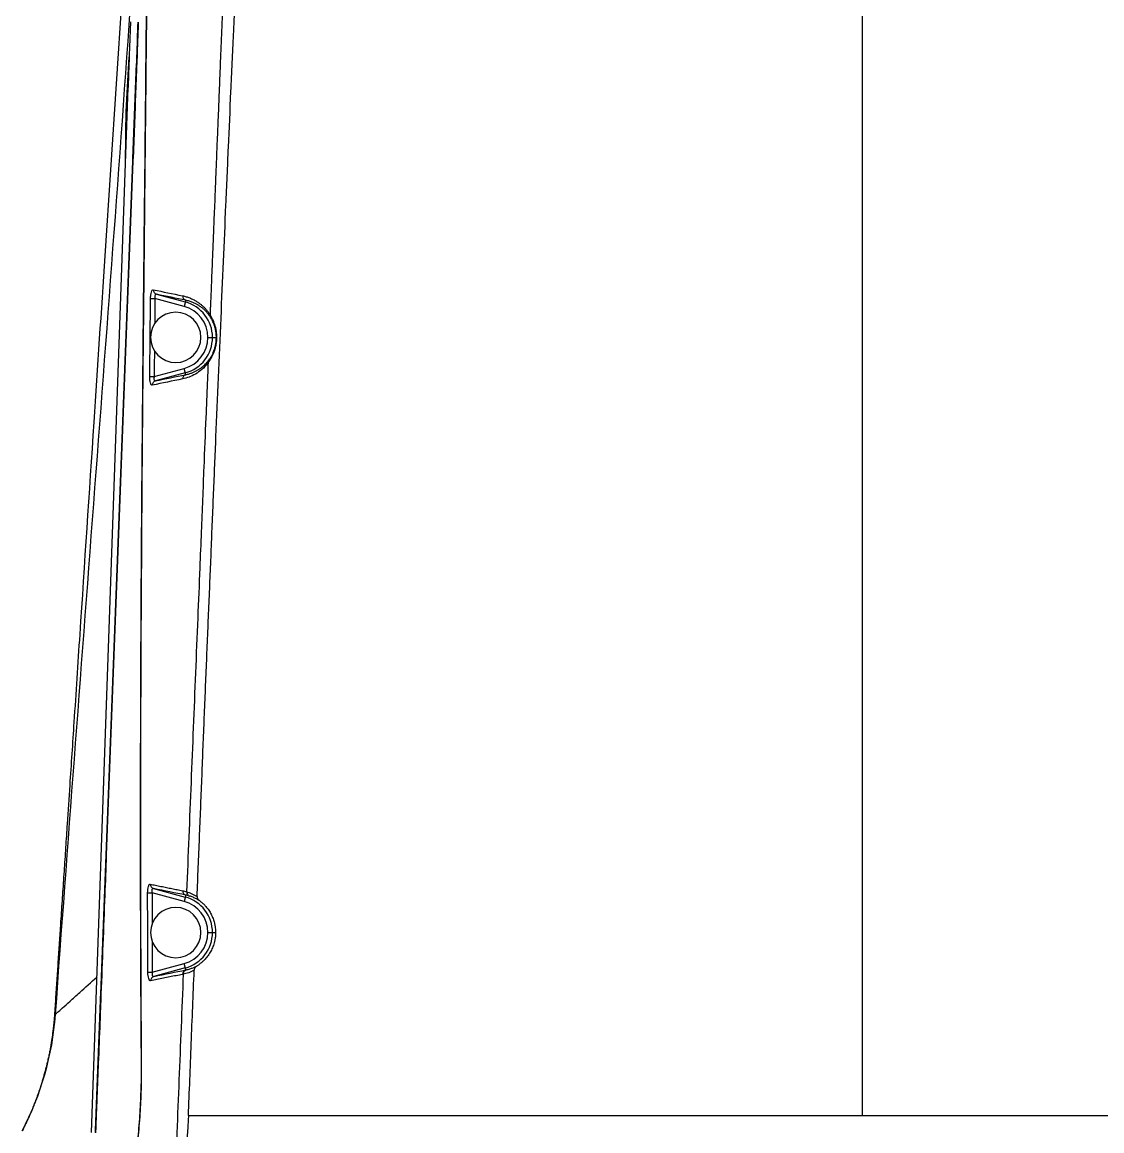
# Model space of a CAD drawing. Header units: millimetres. Extents: x -193 to 542, y 0 to 978.
# Drawn here: x -91.8 to 26.1, y 280.4 to 401.5 of the extents above; entities that cross this region are included whole.
import ezdxf

# ---------------------------------------------------------------- set-up
doc = ezdxf.new("R2010")
doc.units = ezdxf.units.MM

msp = doc.modelspace()

# ---------------------------------------------------------------- linework, layer by layer
at = {"color": 7, "linetype": 'Continuous', "lineweight": 25}
for p, q in [((-80.85, 404.75), (-82.75, 376.01)), ((-84.19, 280.25), (-80.2, 394.38)), ((-77.1, 371.81), (-73.96, 370.97)), ((-77.75, 371.35), (-77.27, 371.34)), ((-74.09, 370.49), (-77.27, 371.34)), ((-73.91, 371.16), (-74.09, 370.49)), ((-71.49, 367.1), (-70.57, 367.1)), ((-77.36, 362.84), (-74.09, 363.71)), ((-73.91, 363.03), (-74.09, 363.71)), ((-77.84, 362.84), (-77.36, 362.84)), ((-73.96, 363.23), (-77.21, 362.36)), ((-78.07, 306.43), (-77.59, 306.43)), ((-74.09, 305.49), (-77.59, 306.43)), ((-77.44, 306.9), (-73.96, 305.97)), ((-73.91, 306.19), (-74.09, 305.49)), ((-71.49, 302.1), (-70.65, 302.1)), ((-77.56, 297.78), (-74.09, 298.71)), ((-73.96, 298.23), (-77.4, 297.31)), ((-73.91, 298.02), (-74.09, 298.71)), ((-78.04, 297.78), (-77.56, 297.78)), ((-88.23, 293.28), (-88.23, 293.24)), ((-88.23, 293.24), (-88.13, 293.16))]:
    msp.add_line(p, q, dxfattribs=at)
for centre, radius, start, end in [((-76.96, 372.28), 0.487, 177.5456, 253.8005), ((-73.78, 371.63), 0.487, 177.3207, 253.8115), ((-75, 367.1), 4.01, 285, 75), ((-75, 367.1), 2.75, 0, 180), ((-75, 367.1), 3.51, 285, 75), ((-75, 367.1), 2.75, 180, 0), ((-77.08, 361.89), 0.486, 106.1569, 181.2833), ((-73.78, 362.57), 0.487, 106.1307, 181.0381), ((-77.31, 307.37), 0.487, 178.3046, 253.832), ((-73.77, 306.66), 0.488, 178.5006, 253.9656), ((-75, 302.1), 3.51, 285, 75), ((-75, 302.1), 4.01, 285, 75), ((-75, 302.1), 2.75, 0, 180), ((-75, 302.1), 2.75, 180, 0), ((-73.77, 297.55), 0.489, 106.022, 181.7087), ((-77.27, 296.84), 0.487, 106.1822, 182.0902), ((-120.07, 295.42), 32.01, 332.1043, 355.9484)]:
    msp.add_arc(centre, radius, start, end, dxfattribs=at)
for points, knots in [([(0, 469.1), (4.75, 469.1), (9.28, 468.63), (15.81, 467.33), (17.94, 466.8), (22.11, 465.55), (24.15, 464.83), (30.06, 462.46), (33.69, 460.6), (38.77, 457.42), (40.41, 456.29), (43.55, 453.94), (45.05, 452.71), (49.32, 448.92), (51.88, 446.24), (55.33, 442.02), (56.41, 440.59), (58.45, 437.65), (59.41, 436.16), (61.18, 433.15), (62, 431.63), (63.51, 428.58), (64.2, 427.05), (65.46, 423.95), (66.03, 422.39), (67.05, 419.25), (67.5, 417.67), (68.29, 414.53), (68.63, 412.97), (69.18, 409.88), (69.41, 408.35), (69.74, 405.32), (69.86, 403.82), (70, 400.86), (70.01, 399.4), (69.97, 396.53), (69.9, 395.12), (69.69, 392.41), (69.55, 391.1), (69.05, 387.32), (68.6, 385), (67.59, 380.76), (67.03, 378.83), (65.87, 375.34), (65.27, 373.77), (64.13, 371.01), (63.58, 369.8), (62.84, 368.26), (62.61, 367.79), (62.28, 367.15), (62.18, 366.95), (62.03, 366.66), (61.96, 366.52), (61.87, 366.36), (61.83, 366.29), (61.81, 366.25), (61.8, 366.23), (61.8, 366.22), (61.79, 366.22), (61.79, 366.21), (61.79, 366.21), (61.39, 365.46), (60.94, 364.65), (59.92, 362.9), (59.35, 361.97), (58.55, 360.74), (58.39, 360.49), (58.04, 359.98), (57.87, 359.72), (57.34, 358.94), (56.99, 358.39), (55.96, 356.66), (55.31, 355.39), (54.15, 352.58), (53.64, 351.03), (53.15, 348.93), (53.06, 348.51), (52.9, 347.64), (52.83, 347.2), (52.62, 345.86), (52.47, 344.94), (52.01, 342.13), (51.69, 340.17), (51.19, 337.1), (50.93, 335.53), (50.62, 333.64), (50.47, 332.68), (50.39, 332.2), (50.35, 331.96), (50.33, 331.84), (50.32, 331.78), (50.32, 331.75), (50.31, 331.73), (50.31, 331.73), (49.45, 326.45), (48.68, 321.7), (47.31, 313.28), (46.71, 309.61), (45.69, 303.36), (45.27, 300.79), (44.77, 297.76), (44.63, 296.9), (44.45, 295.8), (44.4, 295.47), (44.33, 295.03), (44.29, 294.82), (44.26, 294.61), (44.24, 294.5), (44.23, 294.45), (44.23, 294.43), (44.23, 294.41), (44.23, 294.41), (44.23, 294.41), (44.23, 294.4), (44.23, 294.4), (44.12, 293.78), (44.02, 293.16), (43.82, 291.91), (43.72, 291.28), (43.52, 290.03), (43.41, 289.41), (43.22, 288.16), (43.15, 287.53), (43.03, 285.66), (43.04, 284.41), (43.21, 282.55), (43.29, 281.93), (43.43, 281), (43.52, 280.54), (43.63, 280.01), (43.69, 279.74), (43.72, 279.61), (43.74, 279.54), (43.74, 279.51), (43.75, 279.49), (43.75, 279.48), (43.75, 279.48), (43.75, 279.48), (43.81, 279.24), (43.9, 278.84), (44.22, 277.74), (44.45, 277.03), (45.1, 275.35), (45.54, 274.37), (46.42, 272.74), (46.76, 272.18), (47.33, 271.31), (47.53, 271.01), (47.84, 270.57), (47.95, 270.42), (48.12, 270.19), (48.18, 270.12), (48.27, 270.01), (48.31, 269.95), (48.36, 269.88), (48.39, 269.85), (48.4, 269.83), (48.41, 269.83), (48.41, 269.82), (48.41, 269.82), (48.95, 269.14), (49.47, 268.55), (50.45, 267.52), (50.91, 267.08), (51.74, 266.33), (52.11, 266.01), (52.6, 265.63), (52.75, 265.51), (52.95, 265.36), (53.05, 265.28), (53.15, 265.21), (53.2, 265.17), (53.22, 265.15), (53.23, 265.14), (53.24, 265.14), (53.24, 265.14), (53.24, 265.13), (53.25, 265.13), (53.25, 265.13), (54.68, 264.08), (56.18, 263.21), (58.12, 262.33), (58.5, 262.17), (59.29, 261.86), (59.68, 261.72), (60.46, 261.44), (60.85, 261.3), (61.63, 261.03), (62.01, 260.89), (63.92, 260.22), (65.41, 259.68), (67.59, 258.91), (68.31, 258.66), (69.37, 258.28), (69.89, 258.09), (70.5, 257.88), (70.81, 257.77), (70.96, 257.72), (71.03, 257.69), (71.07, 257.68), (71.09, 257.67), (71.1, 257.67), (71.11, 257.66), (73.21, 256.92), (75.41, 256.14), (79.97, 254.52), (82.33, 253.68), (84.74, 252.83)], [0, 0, 0, 0, 0.03125, 0.03125, 0.046875, 0.046875, 0.0625, 0.0625, 0.09375, 0.09375, 0.109375, 0.109375, 0.125, 0.125, 0.15625, 0.15625, 0.171875, 0.171875, 0.1875, 0.1875, 0.203125, 0.203125, 0.21875, 0.21875, 0.234375, 0.234375, 0.25, 0.25, 0.265625, 0.265625, 0.28125, 0.28125, 0.296875, 0.296875, 0.3125, 0.3125, 0.328125, 0.328125, 0.34375, 0.34375, 0.375, 0.375, 0.40625, 0.40625, 0.4375, 0.4375, 0.46875, 0.46875, 0.484375, 0.484375, 0.492187, 0.492187, 0.496094, 0.498047, 0.499023, 0.499512, 0.499756, 0.499878, 0.499939, 0.499939, 0.5, 0.5, 0.515625, 0.515625, 0.53125, 0.53125, 0.535156, 0.535156, 0.539062, 0.539062, 0.546875, 0.546875, 0.5625, 0.5625, 0.578125, 0.578125, 0.582031, 0.582031, 0.585937, 0.585937, 0.59375, 0.59375, 0.609375, 0.609375, 0.617187, 0.621094, 0.623047, 0.624023, 0.624512, 0.624756, 0.624878, 0.624939, 0.624939, 0.625, 0.625, 0.65625, 0.65625, 0.6875, 0.6875, 0.71875, 0.71875, 0.734375, 0.734375, 0.742187, 0.742187, 0.746094, 0.748047, 0.749023, 0.749512, 0.749756, 0.749878, 0.749939, 0.749969, 0.749969, 0.75, 0.75, 0.757812, 0.757812, 0.765625, 0.765625, 0.773437, 0.773437, 0.78125, 0.78125, 0.796875, 0.796875, 0.804687, 0.804687, 0.808594, 0.810547, 0.811523, 0.812012, 0.812256, 0.812378, 0.812439, 0.812469, 0.812469, 0.8125, 0.8125, 0.820312, 0.820312, 0.828125, 0.828125, 0.835937, 0.835937, 0.839844, 0.839844, 0.841797, 0.841797, 0.842773, 0.842773, 0.843262, 0.843262, 0.843506, 0.843628, 0.843689, 0.843719, 0.843735, 0.843735, 0.84375, 0.84375, 0.851562, 0.851562, 0.859375, 0.859375, 0.867187, 0.867187, 0.871094, 0.871094, 0.873047, 0.874023, 0.874512, 0.874756, 0.874878, 0.874939, 0.874969, 0.874985, 0.874985, 0.875, 0.875, 0.890625, 0.890625, 0.894531, 0.894531, 0.898437, 0.898437, 0.902344, 0.902344, 0.90625, 0.90625, 0.921875, 0.921875, 0.929687, 0.929687, 0.933594, 0.935547, 0.936523, 0.937012, 0.937256, 0.937378, 0.937439, 0.937439, 0.9375, 0.9375, 0.96875, 0.96875, 1, 1, 1, 1]), ([(-72.67, 306.03), (-72.63, 307.1), (-72.54, 309.24), (-72.41, 312.45), (-72.28, 315.65), (-72.15, 318.83), (-72.03, 322.01), (-71.9, 325.17), (-71.77, 328.32), (-71.64, 331.46), (-71.51, 334.59), (-71.38, 337.71), (-71.25, 340.82), (-71.12, 343.92), (-71, 347.01), (-70.87, 350.09), (-70.74, 353.16), (-70.47, 359.53), (-70.07, 368.99), (-69.61, 379.54), (-69.25, 387.79), (-69.02, 392.98), (-68.83, 397.1), (-68.72, 399.55), (-68.64, 401.31), (-68.59, 402.4), (-68.52, 403.57), (-68.42, 404.94), (-68.18, 407.37), (-67.7, 410.76), (-66.86, 414.91), (-65.63, 419.57), (-63.82, 424.83), (-61.66, 429.68), (-59.66, 433.42), (-58.15, 435.95), (-56.52, 438.49), (-54.64, 441.14), (-52.59, 443.73), (-50.57, 446.06), (-48.54, 448.21), (-45.49, 451.14), (-41.42, 454.53), (-36.89, 457.66), (-32.79, 460.07), (-29.01, 461.99), (-25.68, 463.41), (-22.75, 464.5), (-20.13, 465.38), (-16.67, 466.35), (-13.38, 467.08), (-10.57, 467.57), (-8.57, 467.84), (-6.67, 468.05), (-4.86, 468.2), (-3.16, 468.3), (-1.54, 468.36), (-0.5, 468.36), (0, 468.37)], [0, 0, 0, 0, 0.0160547, 0.032045, 0.0479715, 0.0638348, 0.0796357, 0.0953746, 0.1110523, 0.1266694, 0.1422265, 0.1577243, 0.1731635, 0.1885447, 0.2038686, 0.2191359, 0.2343472, 0.2495032, 0.3137052, 0.374793, 0.4059359, 0.4359435, 0.451581, 0.4669183, 0.4722665, 0.4776333, 0.48301, 0.4895967, 0.4979361, 0.5192671, 0.5402064, 0.5607289, 0.5907738, 0.6229862, 0.6401516, 0.6544487, 0.6672274, 0.6856175, 0.7033201, 0.7169781, 0.7319337, 0.7479357, 0.7805289, 0.8114064, 0.830432, 0.8514499, 0.8746274, 0.8841719, 0.8978576, 0.9156086, 0.9374263, 0.9478668, 0.9578006, 0.9672336, 0.9761695, 0.9846098, 0.9925539, 1, 1, 1, 1]), ([(0, 468.37), (0.27, 468.37), (0.82, 468.36), (1.66, 468.35), (2.51, 468.32), (3.39, 468.29), (4.28, 468.24), (5.18, 468.18), (6.11, 468.1), (7.05, 468.01), (8.01, 467.9), (8.99, 467.78), (9.99, 467.64), (11, 467.49), (12.04, 467.31), (13.09, 467.11), (15.04, 466.71), (17.72, 466.07), (20.72, 465.18), (23.21, 464.32), (25.41, 463.49), (28.35, 462.26), (31.91, 460.53), (35.98, 458.19), (39.9, 455.55), (43.63, 452.65), (47.11, 449.52), (50.05, 446.49), (52.54, 443.6), (54.44, 441.13), (56.4, 438.34), (58.24, 435.44), (60.19, 431.92), (61.83, 428.55), (63.22, 425.21), (64.8, 420.84), (66.35, 415.33), (67.47, 409.18), (68, 403.81), (68.16, 399.07), (68.02, 394.73), (67.68, 390.77), (67.22, 387.42), (66.57, 383.9), (65.61, 379.88), (63.73, 374.06), (61.36, 368.86), (58.77, 364.32), (57.23, 361.95), (55.81, 359.92), (54.79, 358.58), (53.96, 357.3), (53.35, 356.26), (52.45, 354.55), (51.38, 352.05), (50.66, 349.44), (50.29, 347.6), (50.12, 346.43), (49.9, 344.99), (49.64, 343.29), (49.1, 339.78), (48.27, 334.42), (47.15, 327.16), (45.95, 319.51), (44.73, 311.77), (43.51, 304.11), (42.56, 298.15), (41.84, 293.72), (41.47, 291.42), (41.21, 289.8), (41.07, 288.88), (40.93, 288.07), (40.82, 287.35), (40.72, 286.72), (40.65, 286.08), (40.58, 285.38), (40.53, 284.58), (40.52, 283.77), (40.53, 282.94), (40.56, 282.38), (40.57, 282.1)], [0, 0, 0, 0, 0.003535, 0.00715, 0.010845, 0.01462, 0.018476, 0.022413, 0.026431, 0.030532, 0.034717, 0.038987, 0.043343, 0.047786, 0.052318, 0.056941, 0.061657, 0.078266, 0.092777, 0.102366, 0.112577, 0.123379, 0.143897, 0.164327, 0.184833, 0.205968, 0.226488, 0.246455, 0.261734, 0.276804, 0.287535, 0.306812, 0.322109, 0.340568, 0.355964, 0.369509, 0.401383, 0.430445, 0.450734, 0.471269, 0.491943, 0.507119, 0.522846, 0.535821, 0.553822, 0.576683, 0.615799, 0.628795, 0.645729, 0.653246, 0.661656, 0.668015, 0.673291, 0.67751, 0.693295, 0.708592, 0.712543, 0.71766, 0.723943, 0.731394, 0.74002, 0.770038, 0.801793, 0.835318, 0.870646, 0.903621, 0.936191, 0.949127, 0.962054, 0.96648, 0.970486, 0.974076, 0.977242, 0.97998, 0.98229, 0.985694, 0.989164, 0.992702, 0.996313, 1, 1, 1, 1]), ([(0, 282.1), (0, 311.81), (0, 342.14), (0, 404.18), (0, 435.89), (0, 468.37)], [0, 0, 0, 0, 0.5, 0.5, 1, 1, 1, 1]), ([(-58.02, 438.25), (-58.19, 438.01), (-58.51, 437.53), (-58.97, 436.82), (-59.62, 435.8), (-60.48, 434.37), (-61.55, 432.47), (-62.9, 429.88), (-64.43, 426.58), (-65.93, 422.74), (-67.45, 418.07), (-68.39, 414.23), (-68.98, 411.06), (-69.24, 409.45), (-69.49, 407.67), (-69.71, 405.61), (-69.89, 403.35), (-69.98, 400.99), (-70.08, 398.7), (-70.17, 396.5), (-70.25, 394.38), (-70.33, 392.35), (-70.41, 390.41), (-70.49, 388.55), (-70.56, 386.77), (-70.63, 385.09), (-70.69, 383.48), (-70.75, 381.96), (-70.81, 380.53), (-70.87, 379.18), (-70.92, 377.92), (-70.97, 376.74), (-71.01, 375.64), (-71.05, 374.63), (-71.09, 373.71), (-71.12, 372.87), (-71.15, 372.11), (-71.18, 371.44), (-71.21, 370.85), (-71.23, 370.35), (-71.24, 369.93), (-71.25, 369.68), (-71.26, 369.57)], [0, 0, 0, 0, 0.01251, 0.024983, 0.036274, 0.06427, 0.096107, 0.129667, 0.189156, 0.250822, 0.304306, 0.396647, 0.417185, 0.440036, 0.465215, 0.492744, 0.527009, 0.560198, 0.592211, 0.623027, 0.652645, 0.681068, 0.708296, 0.734332, 0.759177, 0.782831, 0.805297, 0.826574, 0.846664, 0.865567, 0.883284, 0.899815, 0.915161, 0.929323, 0.9423, 0.954093, 0.964703, 0.974129, 0.982371, 0.98943, 0.995307, 1, 1, 1, 1]), ([(-73.4, 428.09), (-73.5, 427.81), (-73.71, 427.26), (-74, 426.42), (-74.28, 425.58), (-74.56, 424.74), (-74.82, 423.89), (-75.07, 423.05), (-75.32, 422.19), (-75.55, 421.34), (-75.78, 420.48), (-75.99, 419.62), (-76.2, 418.75), (-76.72, 416.45), (-77.42, 412.67), (-77.93, 408.26), (-78.16, 404.7), (-78.23, 402.59), (-78.25, 400.76), (-78.27, 398.97), (-78.3, 395.71), (-78.34, 391.26), (-78.42, 383.51), (-78.52, 374.56), (-78.62, 363.61), (-78.71, 353.44), (-78.82, 338.9), (-78.89, 321.18), (-78.88, 304.88), (-78.83, 294.34), (-78.8, 290.2), (-78.79, 287.68), (-78.78, 286.34), (-78.81, 285.11), (-78.87, 283.31), (-79.01, 281.08), (-79.3, 278.08), (-79.76, 274.82), (-80.34, 271.89), (-80.9, 269.62), (-81.34, 268.04), (-81.81, 266.59), (-82.3, 265.24), (-82.83, 263.96), (-83.37, 262.75), (-83.93, 261.6), (-84.52, 260.44), (-85.16, 259.28), (-85.61, 258.51), (-85.84, 258.12)], [0, 0, 0, 0, 0.0051596, 0.0103176, 0.0154746, 0.0206314, 0.0257886, 0.0309469, 0.036107, 0.0412695, 0.0464351, 0.0516044, 0.0567783, 0.0619573, 0.0928702, 0.1238692, 0.1393941, 0.1551263, 0.1608596, 0.1712899, 0.1864173, 0.2177944, 0.2489993, 0.3217376, 0.3741637, 0.4401892, 0.4993277, 0.6281482, 0.7496553, 0.7840057, 0.8122399, 0.8220511, 0.8278857, 0.8357094, 0.8435341, 0.8592642, 0.8748585, 0.8961401, 0.9166551, 0.9270076, 0.9370705, 0.9452915, 0.9536388, 0.9621247, 0.9694192, 0.9768487, 0.9844187, 0.9921342, 1, 1, 1, 1]), ([(-73.61, 427.42), (-73.71, 427.13), (-73.91, 426.56), (-74.2, 425.71), (-74.48, 424.85), (-74.75, 424), (-75.01, 423.14), (-75.25, 422.29), (-75.49, 421.45), (-75.71, 420.6), (-75.92, 419.76), (-76.12, 418.92), (-76.32, 418.08), (-76.7, 416.33), (-77.19, 413.7), (-77.68, 410.2), (-77.94, 407.5), (-78.07, 405.52), (-78.14, 404.14), (-78.2, 402.55), (-78.21, 400.74), (-78.24, 398.71), (-78.26, 396.47), (-78.28, 394.01), (-78.31, 391.32), (-78.34, 388.41), (-78.39, 384.02), (-78.44, 378.62), (-78.5, 372.68), (-78.55, 367.92), (-78.62, 361.37), (-78.69, 353.03), (-78.79, 338.41), (-78.87, 320.76), (-78.85, 305.33), (-78.82, 296.2), (-78.8, 292.63), (-78.78, 289.85), (-78.77, 287.96), (-78.76, 287.07), (-78.77, 286.1), (-78.79, 284.98), (-78.86, 283.19), (-79, 280.96), (-79.27, 278.24), (-79.64, 275.53), (-80.13, 272.86), (-80.7, 270.32), (-81.27, 268.24), (-81.8, 266.58), (-82.27, 265.3), (-82.77, 264.07), (-83.3, 262.88), (-83.87, 261.7), (-84.48, 260.51), (-85.13, 259.31), (-85.6, 258.52), (-85.84, 258.12)], [0, 0, 0, 0, 0.005322, 0.010614, 0.015876, 0.021108, 0.026311, 0.031483, 0.036627, 0.041741, 0.046826, 0.051882, 0.05691, 0.061909, 0.083206, 0.10386, 0.123896, 0.130675, 0.138745, 0.148072, 0.158632, 0.17046, 0.183569, 0.197972, 0.213684, 0.230708, 0.249047, 0.29064, 0.325375, 0.353236, 0.374204, 0.440242, 0.499361, 0.630741, 0.749673, 0.769998, 0.790853, 0.812254, 0.818727, 0.823945, 0.827899, 0.83577, 0.843547, 0.85938, 0.874871, 0.891473, 0.907365, 0.922558, 0.937079, 0.945184, 0.953118, 0.960876, 0.968456, 0.976054, 0.983848, 0.991829, 1, 1, 1, 1]), ([(-83.78, 280.25), (-83.73, 281.52), (-83.68, 282.78), (-83.58, 285.31), (-83.53, 286.57), (-83.39, 290.36), (-83.29, 292.89), (-83, 300.47), (-82.8, 305.52), (-82.22, 320.68), (-81.83, 330.79), (-81.05, 351.01), (-80.66, 361.11), (-80.08, 376.27), (-79.89, 381.33), (-79.59, 388.91), (-79.5, 391.43), (-79.35, 395.22), (-79.3, 396.49), (-79.2, 399.01), (-79.16, 400.28), (-79.11, 401.54)], [0, 0, 0, 0, 0.03125, 0.03125, 0.0625, 0.0625, 0.125, 0.125, 0.25, 0.25, 0.5, 0.5, 0.75, 0.75, 0.875, 0.875, 0.9375, 0.9375, 0.96875, 0.96875, 1, 1, 1, 1]), ([(-79.09, 401.53), (-79.1, 401.21), (-79.13, 400.46), (-79.18, 399.2), (-79.23, 397.79), (-79.3, 396.01), (-79.4, 393.5), (-79.52, 390.17), (-79.82, 382.59), (-80.45, 366.15), (-81.23, 345.95), (-82, 325.73), (-82.45, 314.17), (-82.83, 304.05), (-83.07, 297.96), (-83.3, 291.83), (-83.43, 288.68), (-83.54, 285.93), (-83.62, 283.95), (-83.69, 282.05), (-83.74, 280.79), (-83.76, 280.24)], [0, 0, 0, 0, 0.0079954, 0.018418, 0.0312503, 0.0426792, 0.0625003, 0.0933864, 0.1250003, 0.2500002, 0.5000001, 0.6247661, 0.75, 0.7860115, 0.875, 0.900742, 0.9374999, 0.9531299, 0.9687498, 0.9864253, 1, 1, 1, 1]), ([(-80.04, 399.1), (-80.07, 398.31), (-80.12, 396.74), (-80.18, 395.16), (-80.2, 394.38)], [0, 0, 0, 0, 0.5, 1, 1, 1, 1]), ([(-80.48, 386.5), (-80.46, 388.49), (-80.44, 392.25), (-80.2, 396), (-80.08, 397.76)], [0, 0, 0, 0, 0.530256, 1, 1, 1, 1]), ([(-82.75, 376.01), (-83.15, 369.96), (-84.06, 356.17), (-85.19, 339.19), (-86.06, 325.97), (-86.52, 319.08), (-86.82, 314.51), (-87.03, 311.38), (-87.2, 308.79), (-87.38, 306.2), (-87.54, 303.78), (-87.69, 301.52), (-87.83, 299.44), (-87.96, 297.37), (-88.1, 295.32), (-88.19, 293.96), (-88.23, 293.28)], [0, 0, 0, 0, 0.219517, 0.499993, 0.615751, 0.699083, 0.749989, 0.781235, 0.812484, 0.843736, 0.874992, 0.900312, 0.925471, 0.950472, 0.975314, 1, 1, 1, 1]), ([(-77.75, 371.35), (-77.75, 371.48), (-77.74, 371.61), (-77.71, 371.85), (-77.68, 371.96), (-77.63, 372.14), (-77.6, 372.21), (-77.52, 372.29), (-77.49, 372.31), (-77.45, 372.3)], [0, 0, 0, 0, 0.25, 0.25, 0.5, 0.5, 0.75, 0.75, 1, 1, 1, 1]), ([(-77.1, 371.81), (-77.11, 371.81), (-77.14, 371.82), (-77.17, 371.81), (-77.2, 371.8), (-77.23, 371.78), (-77.25, 371.74), (-77.28, 371.68), (-77.3, 371.55), (-77.28, 371.41), (-77.27, 371.34)], [0, 0, 0, 0, 0.094435, 0.183951, 0.268954, 0.349914, 0.427379, 0.501972, 0.737821, 1, 1, 1, 1]), ([(-74.26, 371.65), (-74.2, 371.63), (-74.06, 371.6), (-73.86, 371.55), (-73.67, 371.49), (-73.47, 371.41), (-73.28, 371.33), (-73.09, 371.24), (-72.91, 371.14), (-72.7, 371.02), (-72.48, 370.87), (-72.24, 370.69), (-72.02, 370.5), (-71.81, 370.29), (-71.61, 370.06), (-71.43, 369.83), (-71.31, 369.65), (-71.26, 369.57)], [0, 0, 0, 0, 0.0651343, 0.1294576, 0.1929826, 0.255723, 0.3176929, 0.3789072, 0.4393814, 0.4991318, 0.5820504, 0.6610662, 0.7362377, 0.8076323, 0.8753278, 0.939415, 1, 1, 1, 1]), ([(-71.21, 369.3), (-71.24, 369.35), (-71.29, 369.43), (-71.38, 369.55), (-71.47, 369.67), (-71.56, 369.78), (-71.66, 369.9), (-71.77, 370.01), (-71.88, 370.12), (-72, 370.23), (-72.13, 370.33), (-72.26, 370.43), (-72.4, 370.53), (-72.58, 370.65), (-72.83, 370.79), (-73.15, 370.93), (-73.52, 371.07), (-73.78, 371.13), (-73.91, 371.16)], [0, 0, 0, 0, 0.031253, 0.064387, 0.09941, 0.136332, 0.175159, 0.215896, 0.25855, 0.303123, 0.34962, 0.398044, 0.448398, 0.500685, 0.601871, 0.718824, 0.851536, 1, 1, 1, 1]), ([(-71.26, 369.57), (-71.23, 369.52), (-71.18, 369.43), (-71.1, 369.29), (-71.03, 369.15), (-70.96, 369.01), (-70.9, 368.86), (-70.84, 368.71), (-70.76, 368.5), (-70.68, 368.21), (-70.6, 367.8), (-70.55, 367.33), (-70.55, 366.81), (-70.61, 366.32), (-70.7, 365.9), (-70.82, 365.54), (-70.95, 365.22), (-71.1, 364.91), (-71.28, 364.6), (-71.4, 364.43), (-71.47, 364.33)], [0, 0, 0, 0, 0.04073, 0.079622, 0.116708, 0.152031, 0.185635, 0.217575, 0.247912, 0.315067, 0.373386, 0.438475, 0.49855, 0.557, 0.624067, 0.682678, 0.749275, 0.824162, 0.907602, 1, 1, 1, 1]), ([(-70.57, 367.1), (-70.57, 367.13), (-70.57, 367.2), (-70.57, 367.3), (-70.58, 367.4), (-70.59, 367.51), (-70.6, 367.61), (-70.61, 367.71), (-70.63, 367.81), (-70.65, 367.91), (-70.67, 368.01), (-70.69, 368.11), (-70.72, 368.21), (-70.75, 368.31), (-70.78, 368.41), (-70.83, 368.54), (-70.9, 368.72), (-70.99, 368.92), (-71.1, 369.12), (-71.17, 369.24), (-71.21, 369.3)], [0, 0, 0, 0, 0.0277424, 0.0560197, 0.0850602, 0.1150743, 0.1462532, 0.1787671, 0.2127665, 0.2483828, 0.2857304, 0.3249087, 0.3660035, 0.4090895, 0.4542312, 0.5014848, 0.609587, 0.7285302, 0.8585962, 1, 1, 1, 1]), ([(-71.4, 364.61), (-71.37, 364.65), (-71.3, 364.74), (-71.21, 364.88), (-71.12, 365.02), (-71.04, 365.17), (-70.97, 365.31), (-70.9, 365.47), (-70.83, 365.64), (-70.77, 365.81), (-70.72, 365.99), (-70.67, 366.17), (-70.63, 366.36), (-70.6, 366.54), (-70.58, 366.73), (-70.57, 366.91), (-70.57, 367.04), (-70.57, 367.1)], [0, 0, 0, 0, 0.096817, 0.188121, 0.273972, 0.354436, 0.429599, 0.499562, 0.574441, 0.64329, 0.706439, 0.764315, 0.817473, 0.866628, 0.91268, 0.956722, 1, 1, 1, 1]), ([(-73.91, 363.03), (-73.85, 363.05), (-73.72, 363.07), (-73.54, 363.12), (-73.37, 363.18), (-73.21, 363.24), (-73.06, 363.3), (-72.91, 363.37), (-72.78, 363.43), (-72.61, 363.53), (-72.4, 363.66), (-72.17, 363.83), (-71.95, 364.01), (-71.75, 364.2), (-71.57, 364.39), (-71.45, 364.54), (-71.4, 364.61)], [0, 0, 0, 0, 0.075121, 0.146646, 0.214575, 0.278906, 0.339638, 0.396771, 0.450305, 0.500239, 0.600727, 0.694306, 0.780996, 0.860819, 0.933807, 1, 1, 1, 1]), ([(-71.47, 364.33), (-71.7, 364.03), (-71.93, 363.79), (-72.39, 363.4), (-72.62, 363.23), (-73.32, 362.83), (-73.79, 362.66), (-74.26, 362.56)], [0, 0, 0, 0, 0.25, 0.25, 0.5, 0.5, 1, 1, 1, 1]), ([(-71.47, 364.33), (-71.5, 363.6), (-71.58, 361.6), (-71.74, 357.8), (-71.96, 352.38), (-72.18, 346.91), (-72.4, 341.42), (-72.61, 336.28), (-72.85, 330.46), (-73.09, 324.48), (-73.33, 318.51), (-73.58, 312.53), (-73.74, 308.55), (-73.82, 306.56)], [0, 0, 0, 0, 0.0377381, 0.1033508, 0.1968291, 0.3181691, 0.3865653, 0.4815739, 0.5850983, 0.6886986, 0.7923798, 0.8961459, 1, 1, 1, 1]), ([(-77.56, 361.88), (-77.6, 361.87), (-77.64, 361.89), (-77.7, 361.98), (-77.73, 362.05), (-77.79, 362.22), (-77.81, 362.34), (-77.83, 362.58), (-77.84, 362.71), (-77.84, 362.84)], [0, 0, 0, 0, 0.25, 0.25, 0.5, 0.5, 0.75, 0.75, 1, 1, 1, 1]), ([(-77.36, 362.84), (-77.36, 362.81), (-77.37, 362.77), (-77.38, 362.7), (-77.39, 362.59), (-77.38, 362.45), (-77.32, 362.37), (-77.26, 362.35), (-77.23, 362.36), (-77.21, 362.36)], [0, 0, 0, 0, 0.088736, 0.17246, 0.251616, 0.500017, 0.749014, 0.868758, 1, 1, 1, 1]), ([(-78.07, 306.43), (-78.07, 306.56), (-78.07, 306.69), (-78.04, 306.93), (-78.02, 307.04), (-77.97, 307.22), (-77.93, 307.29), (-77.87, 307.38), (-77.83, 307.39), (-77.79, 307.39)], [0, 0, 0, 0, 0.25, 0.25, 0.5, 0.5, 0.75, 0.75, 1, 1, 1, 1]), ([(-77.79, 307.39), (-77.59, 307.35), (-77.2, 307.26), (-76.61, 307.14), (-76.02, 307.02), (-75.43, 306.9), (-74.84, 306.79), (-74.45, 306.71), (-74.26, 306.67)], [0, 0, 0, 0, 0.162379, 0.326482, 0.492302, 0.659833, 0.829068, 1, 1, 1, 1]), ([(-77.44, 306.9), (-77.45, 306.91), (-77.48, 306.91), (-77.51, 306.91), (-77.54, 306.89), (-77.58, 306.86), (-77.61, 306.78), (-77.63, 306.66), (-77.62, 306.53), (-77.6, 306.46), (-77.59, 306.43)], [0, 0, 0, 0, 0.0888557, 0.1724447, 0.2511156, 0.3790093, 0.5011028, 0.7495286, 0.8694988, 1, 1, 1, 1]), ([(-73.82, 306.56), (-73.82, 306.46), (-73.79, 306.36), (-73.68, 306.19), (-73.6, 306.12), (-73.51, 306.09)], [0, 0, 0, 0, 0.5, 0.5, 1, 1, 1, 1]), ([(-72.42, 305.59), (-72.48, 305.62), (-72.58, 305.69), (-72.75, 305.78), (-72.92, 305.87), (-73.11, 305.95), (-73.31, 306.03), (-73.44, 306.07), (-73.51, 306.09)], [0, 0, 0, 0, 0.141527, 0.293109, 0.454747, 0.626441, 0.808193, 1, 1, 1, 1]), ([(-72.67, 306.03), (-72.67, 306.02), (-72.67, 305.99), (-72.66, 305.94), (-72.65, 305.89), (-72.63, 305.83), (-72.59, 305.76), (-72.52, 305.67), (-72.46, 305.62), (-72.42, 305.59)], [0, 0, 0, 0, 0.081698, 0.164575, 0.249989, 0.372913, 0.500487, 0.739485, 1, 1, 1, 1]), ([(-72.42, 305.59), (-72.37, 305.55), (-72.27, 305.47), (-72.12, 305.35), (-71.98, 305.22), (-71.84, 305.08), (-71.64, 304.86), (-71.39, 304.55), (-71.13, 304.11), (-70.92, 303.63), (-70.78, 303.19), (-70.7, 302.79), (-70.66, 302.45), (-70.65, 302.22), (-70.65, 302.1)], [0, 0, 0, 0, 0.050649, 0.10075, 0.150412, 0.199745, 0.248863, 0.375082, 0.499414, 0.624835, 0.749443, 0.832866, 0.91613, 1, 1, 1, 1]), ([(-70.65, 302.1), (-70.65, 302.04), (-70.65, 301.91), (-70.67, 301.71), (-70.69, 301.52), (-70.72, 301.33), (-70.76, 301.15), (-70.84, 300.84), (-70.98, 300.43), (-71.23, 299.94), (-71.53, 299.49), (-71.83, 299.14), (-72.13, 298.86), (-72.39, 298.65), (-72.58, 298.52), (-72.67, 298.46)], [0, 0, 0, 0, 0.041329, 0.082655, 0.124085, 0.16573, 0.207696, 0.250087, 0.373727, 0.500013, 0.623675, 0.749958, 0.832448, 0.915652, 1, 1, 1, 1]), ([(-74.19, 297.55), (-74.19, 297.65), (-74.16, 297.76), (-74.03, 297.94), (-73.93, 298), (-73.84, 298.03)], [0, 0, 0, 0, 0.5, 0.5, 1, 1, 1, 1]), ([(-73.84, 298.03), (-73.77, 298.04), (-73.65, 298.07), (-73.46, 298.13), (-73.28, 298.19), (-73.11, 298.25), (-72.96, 298.32), (-72.81, 298.39), (-72.72, 298.44), (-72.67, 298.46)], [0, 0, 0, 0, 0.1690082, 0.3293031, 0.4808821, 0.6237429, 0.7578836, 0.8833029, 1, 1, 1, 1]), ([(-73.62, 282.1), (-73.57, 283.41), (-73.46, 286.03), (-73.31, 289.98), (-73.15, 293.97), (-73.04, 296.64), (-72.99, 297.98)], [0, 0, 0, 0, 0.246832, 0.495773, 0.746826, 1, 1, 1, 1]), ([(-72.67, 298.46), (-72.7, 298.44), (-72.75, 298.41), (-72.82, 298.34), (-72.89, 298.27), (-72.94, 298.18), (-72.98, 298.08), (-72.99, 298.02), (-72.99, 297.98)], [0, 0, 0, 0, 0.1738596, 0.3391481, 0.4980692, 0.6807309, 0.8454831, 1, 1, 1, 1]), ([(-88.13, 293.16), (-88.07, 293.22), (-87.96, 293.34), (-87.4, 293.84), (-86.57, 294.58), (-85.38, 295.65), (-84.25, 296.66), (-83.59, 297.25)], [0, 0, 0, 0, 0.175452, 0.353265, 0.538165, 0.729355, 1, 1, 1, 1]), ([(-74.19, 297.55), (-74.34, 293.69), (-74.5, 289.84), (-74.73, 284.07), (-74.81, 282.15), (-74.9, 279.74), (-74.92, 279.26), (-74.98, 278.3), (-75.1, 276.88), (-75.32, 275.51), (-75.88, 272.79), (-76.42, 271.04), (-77.75, 267.74), (-78.55, 266.19), (-79.89, 264.05), (-80.36, 263.36), (-81.34, 262.04), (-81.85, 261.42), (-83.41, 259.64), (-84.51, 258.58), (-85.65, 257.63)], [0, 0, 0, 0, 0.25, 0.25, 0.375, 0.375, 0.40625, 0.40625, 0.4375, 0.5, 0.5, 0.625, 0.625, 0.75, 0.75, 0.8125, 0.8125, 0.875, 0.875, 1, 1, 1, 1]), ([(-77.75, 296.82), (-77.79, 296.81), (-77.83, 296.83), (-77.9, 296.92), (-77.93, 296.99), (-77.98, 297.16), (-78.01, 297.27), (-78.04, 297.51), (-78.04, 297.65), (-78.04, 297.78)], [0, 0, 0, 0, 0.25, 0.25, 0.5, 0.5, 0.75, 0.75, 1, 1, 1, 1]), ([(-74.26, 297.53), (-74.49, 297.48), (-74.96, 297.39), (-75.66, 297.25), (-76.35, 297.11), (-77.05, 296.97), (-77.52, 296.87), (-77.75, 296.82)], [0, 0, 0, 0, 0.206948, 0.41044, 0.610458, 0.806984, 1, 1, 1, 1]), ([(-77.56, 297.78), (-77.57, 297.76), (-77.58, 297.71), (-77.59, 297.64), (-77.59, 297.54), (-77.58, 297.43), (-77.54, 297.35), (-77.5, 297.32), (-77.45, 297.3), (-77.42, 297.3), (-77.4, 297.31)], [0, 0, 0, 0, 0.088363, 0.171967, 0.251286, 0.499352, 0.621303, 0.749547, 0.868961, 1, 1, 1, 1]), ([(-88.23, 293.24), (-88.25, 293.05), (-88.27, 292.67), (-88.33, 292.11), (-88.39, 291.55), (-88.46, 291.01), (-88.53, 290.48), (-88.61, 289.96), (-88.7, 289.45), (-88.8, 288.95), (-88.9, 288.47), (-89.01, 287.99), (-89.12, 287.53), (-89.24, 287.07), (-89.36, 286.63), (-89.48, 286.2), (-89.6, 285.78), (-89.69, 285.51), (-89.73, 285.37)], [0, 0, 0, 0, 0.071377, 0.141565, 0.210565, 0.278377, 0.345003, 0.410444, 0.474701, 0.537776, 0.59967, 0.660385, 0.719921, 0.778282, 0.835468, 0.891482, 0.946325, 1, 1, 1, 1]), ([(-89.73, 285.37), (-89.79, 285.2), (-89.9, 284.85), (-90.08, 284.34), (-90.27, 283.84), (-90.46, 283.34), (-90.71, 282.73), (-91.01, 282.02), (-91.39, 281.21), (-91.64, 280.7), (-91.77, 280.44)], [0, 0, 0, 0, 0.101603, 0.202189, 0.301764, 0.400337, 0.497913, 0.671324, 0.838666, 1, 1, 1, 1]), ([(-73.62, 282.1), (-73.63, 281.89), (-73.65, 281.47), (-73.69, 280.85), (-73.73, 280.21), (-73.77, 279.58), (-73.81, 278.94), (-73.87, 278.15), (-73.94, 277.26), (-74.04, 276.3), (-74.16, 275.43), (-74.32, 274.43), (-74.58, 273.27), (-74.95, 271.92), (-75.41, 270.58), (-75.95, 269.25), (-76.49, 268.11), (-77, 267.14), (-77.45, 266.35), (-77.93, 265.56), (-78.45, 264.79), (-78.99, 264.03), (-79.57, 263.28), (-80.17, 262.54), (-80.81, 261.81), (-81.48, 261.1), (-82.18, 260.4), (-82.91, 259.72), (-83.67, 259.05), (-84.19, 258.63), (-84.46, 258.42)], [0, 0, 0, 0, 0.020241, 0.0407, 0.061377, 0.082268, 0.103374, 0.1247, 0.159911, 0.192252, 0.221797, 0.248588, 0.295785, 0.344266, 0.394199, 0.44576, 0.499127, 0.532789, 0.567093, 0.602081, 0.637797, 0.674287, 0.711596, 0.749772, 0.788867, 0.828935, 0.870034, 0.912211, 0.955517, 1, 1, 1, 1]), ([(-73.62, 282.1), (-73.3, 282.1), (-72.64, 282.1), (-71.65, 282.1), (-70.64, 282.1), (-69.6, 282.1), (-68.53, 282.1), (-67.45, 282.1), (-66.34, 282.1), (-65.21, 282.1), (-64.05, 282.1), (-62.87, 282.1), (-61.66, 282.1), (-60.43, 282.1), (-59.17, 282.1), (-57.5, 282.1), (-55.55, 282.1), (-53.48, 282.1), (-51.83, 282.1), (-50.62, 282.1), (-49.83, 282.1), (-47.79, 282.1), (-44.4, 282.1), (-39.54, 282.1), (-34.76, 282.1), (-29.95, 282.1), (-25.01, 282.1), (-20.92, 282.1), (-17.71, 282.1), (-15.39, 282.1), (-13, 282.1), (-10.54, 282.1), (-8, 282.1), (-5.4, 282.1), (-2.72, 282.1), (-0.92, 282.1), (0, 282.1)], [0, 0, 0, 0, 0.015024, 0.03031, 0.045857, 0.061667, 0.077739, 0.094072, 0.110666, 0.127522, 0.144639, 0.162017, 0.179656, 0.197556, 0.215717, 0.234138, 0.269858, 0.299017, 0.321848, 0.338643, 0.349564, 0.354702, 0.422705, 0.488203, 0.54966, 0.612353, 0.676719, 0.742009, 0.771063, 0.801027, 0.831903, 0.863692, 0.896395, 0.930013, 0.964548, 1, 1, 1, 1]), ([(0, 282.1), (0.68, 282.1), (2.03, 282.1), (4.06, 282.1), (6.09, 282.1), (8.12, 282.1), (10.15, 282.1), (12.18, 282.1), (14.22, 282.1), (16.25, 282.1), (18.28, 282.1), (20.27, 282.1), (22.16, 282.1), (23.9, 282.1), (25.45, 282.1), (26.82, 282.1), (28, 282.1), (28.99, 282.1), (29.8, 282.1), (30.79, 282.1), (32.05, 282.1), (33.66, 282.1), (35.32, 282.1), (37.02, 282.1), (38.78, 282.1), (39.97, 282.1), (40.57, 282.1)], [0, 0, 0, 0, 0.049685, 0.099387, 0.149106, 0.198841, 0.248594, 0.298364, 0.348152, 0.397958, 0.447782, 0.497625, 0.54423, 0.586921, 0.625329, 0.659013, 0.688037, 0.71245, 0.732284, 0.747559, 0.786115, 0.82604, 0.867362, 0.910107, 0.954307, 1, 1, 1, 1])]:
    msp.add_open_spline(points, degree=3, knots=knots, dxfattribs=at)
for points in [[(-88.13, 293.16), (-85.45, 330.34), (-82.44, 367.5), (-79.84, 404.68)], [(-79.95, 401.57), (-79.98, 400.75), (-80.01, 399.92), (-80.04, 399.1)], [(-77.45, 372.3), (-76.38, 372.08), (-75.32, 371.86), (-74.26, 371.65)], [(-73.91, 371.16), (-74.97, 371.37), (-76.03, 371.59), (-77.1, 371.81)], [(-77.84, 362.84), (-77.81, 365.68), (-77.78, 368.51), (-77.75, 371.35)], [(-77.27, 371.34), (-77.28, 370.43), (-77.29, 369.52), (-77.3, 368.61)], [(-71.21, 369.3), (-71.25, 369.38), (-71.27, 369.48), (-71.26, 369.57)], [(-77.33, 365.64), (-77.34, 364.7), (-77.35, 363.77), (-77.36, 362.84)], [(-71.4, 364.61), (-71.45, 364.53), (-71.48, 364.43), (-71.47, 364.33)], [(-74.26, 362.56), (-75.36, 362.33), (-76.46, 362.11), (-77.56, 361.88)], [(-77.21, 362.36), (-76.11, 362.58), (-75.01, 362.81), (-73.91, 363.03)], [(-78.04, 297.78), (-78.06, 300.66), (-78.07, 303.54), (-78.07, 306.43)], [(-77.59, 306.43), (-77.59, 305.3), (-77.59, 304.17), (-77.58, 303.04)], [(-73.91, 306.19), (-75.05, 306.42), (-76.22, 306.65), (-77.44, 306.9)], [(-74.26, 306.67), (-74.11, 306.64), (-73.96, 306.6), (-73.82, 306.56)], [(-73.82, 306.56), (-73.43, 306.44), (-73.05, 306.27), (-72.67, 306.03)], [(-73.51, 306.09), (-73.64, 306.13), (-73.77, 306.16), (-73.91, 306.19)], [(-77.58, 301.14), (-77.57, 300.02), (-77.57, 298.9), (-77.56, 297.78)], [(-77.4, 297.31), (-76.19, 297.56), (-75.03, 297.79), (-73.91, 298.02)], [(-72.99, 297.98), (-73.39, 297.77), (-73.79, 297.63), (-74.19, 297.55)], [(-73.91, 298.02), (-73.88, 298.02), (-73.86, 298.02), (-73.84, 298.03)], [(-74.19, 297.55), (-74.21, 297.54), (-74.23, 297.54), (-74.26, 297.53)]]:
    msp.add_open_spline(points, degree=3, dxfattribs=at)

doc.saveas('drawing.dxf')
